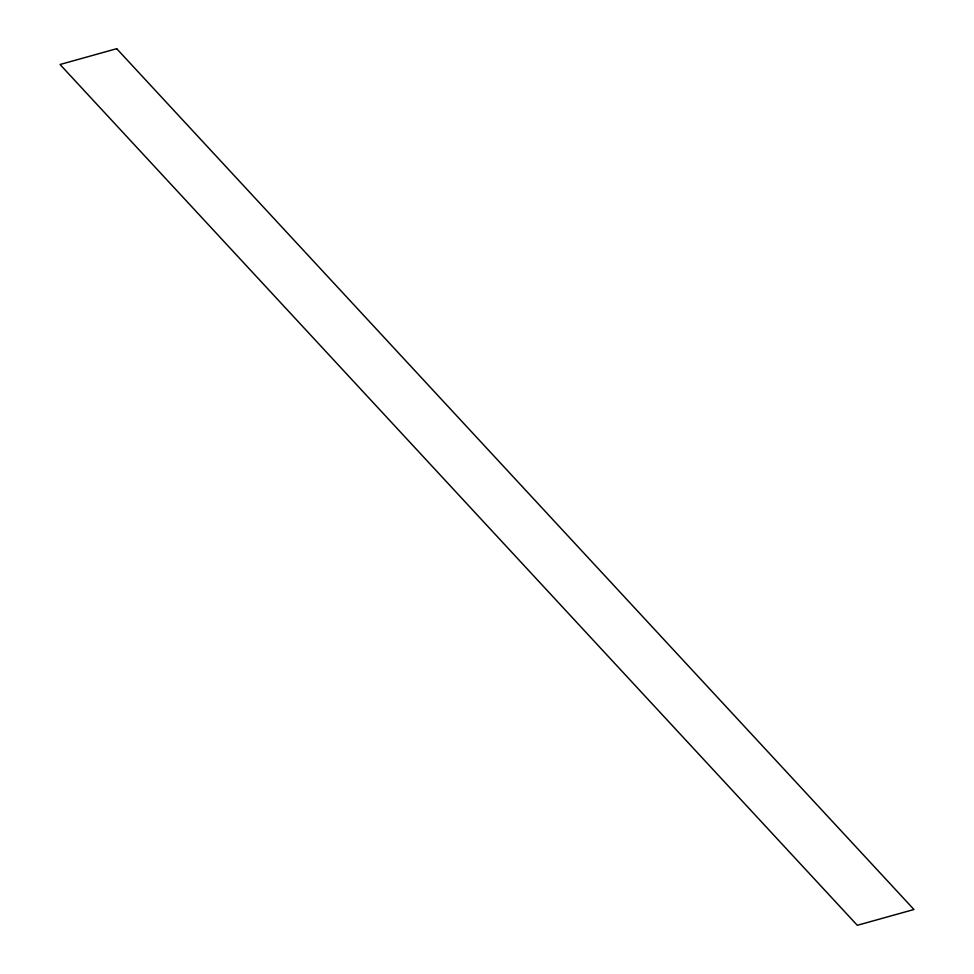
<?xml version="1.0" encoding="UTF-8"?>
<svg xmlns="http://www.w3.org/2000/svg" width="974" height="974" viewBox="0 0 974 974"><rect width="100%" height="100%" fill="white"/><g stroke="black" fill="none" stroke-linecap="round" stroke-linejoin="round"><path stroke-width="1.46" d="M116.697 48.7L60.035 64.503L857.303 925.3L913.965 909.497L116.697 48.7"/></g></svg>
